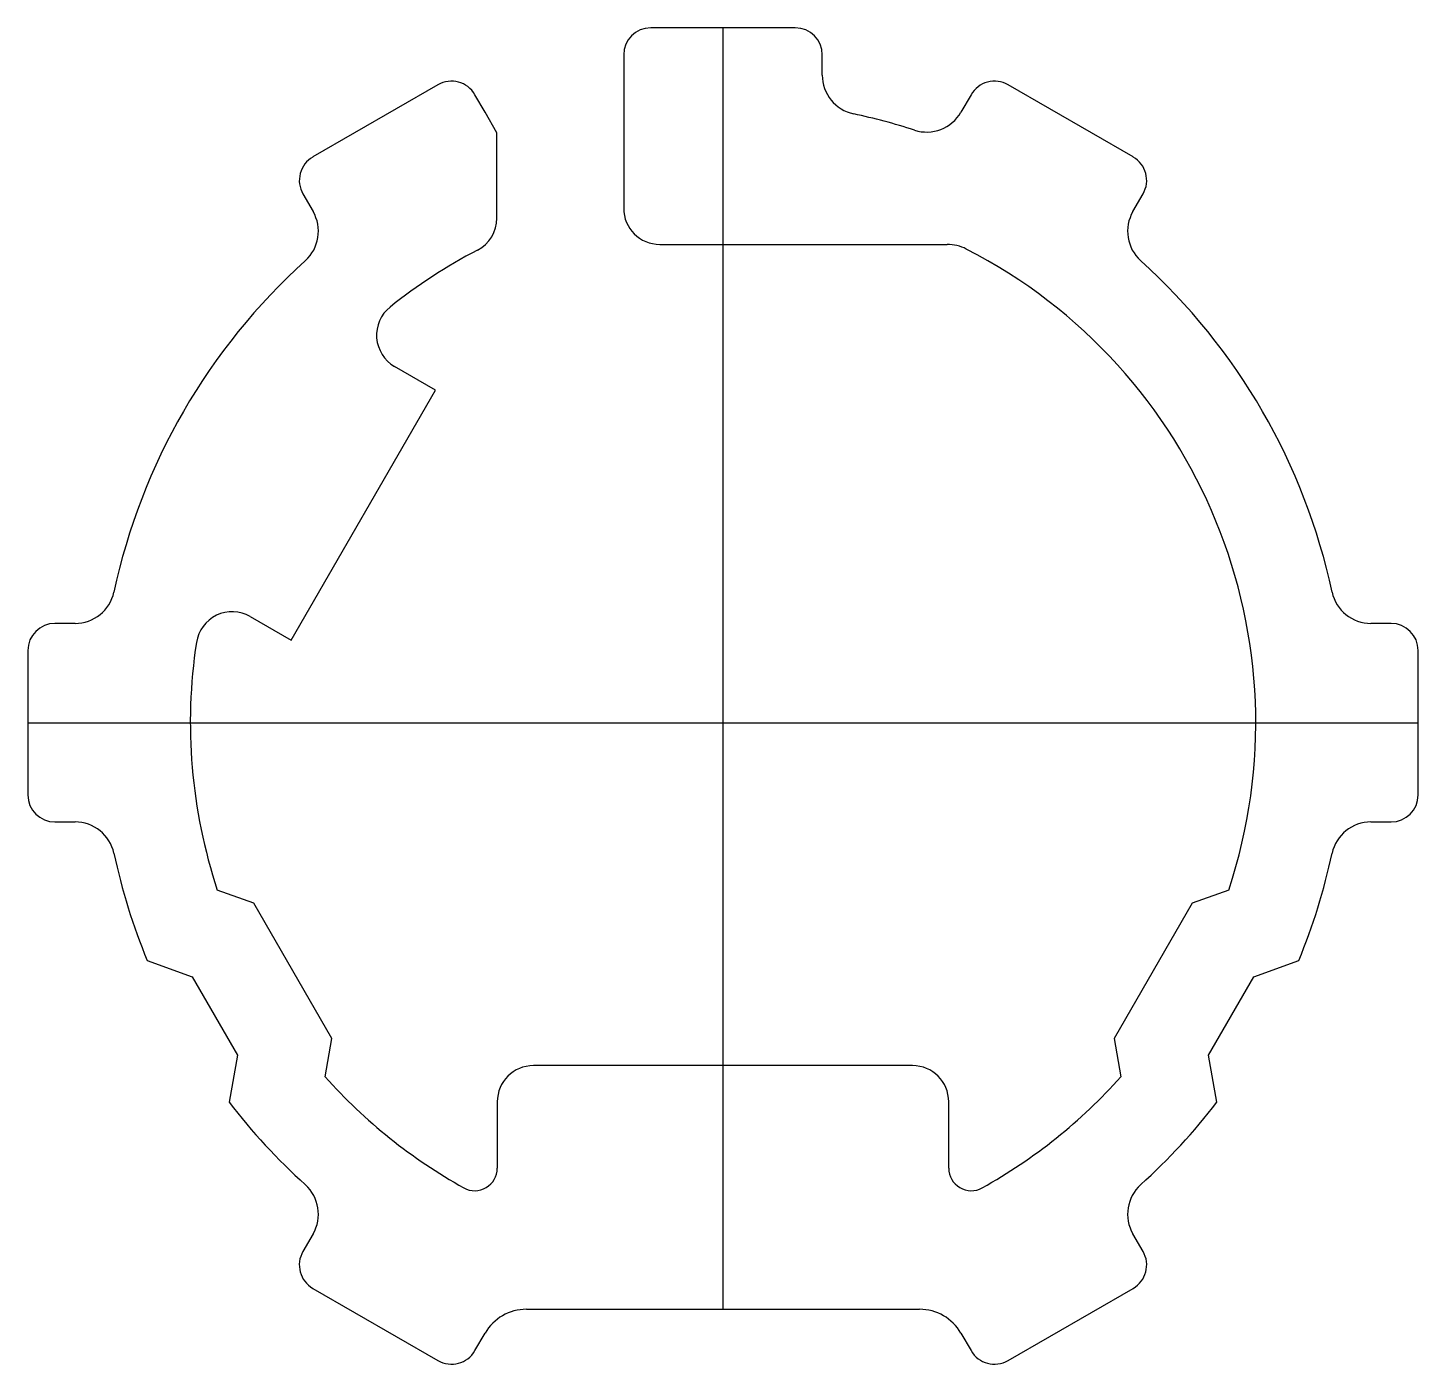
# Model space of a CAD drawing. Header units: millimetres. Extents: x -19.3 to 19.2, y 0.7 to 37.8.
import ezdxf

# ---------------------------------------------------------------- set-up
doc = ezdxf.new("R2010")
doc.units = ezdxf.units.MM
doc.layers.get('0').update_dxf_attribs({"linetype": 'CONTINUOUS'})

msp = doc.modelspace()

# ---------------------------------------------------------------- linework, layer by layer
for p, q in [((2, 37.75), (-2, 37.75)), ((0, 2.25), (0, 37.75)), ((-2.75, 37), (-2.75, 36.44)), ((2.75, 36.44), (2.75, 37)), ((-2.75, 36.44), (-2.75, 32.75)), ((-7.893, 36.171), (-11.357, 34.171)), ((-6.589, 35.412), (-6.868, 35.896)), ((6.868, 35.896), (6.589, 35.412)), ((11.357, 34.171), (7.893, 36.171)), ((-6.26, 34.842), (-6.589, 35.412)), ((-6.26, 32.477), (-6.26, 34.842)), ((-11.632, 33.146), (-11.352, 32.662)), ((11.352, 32.662), (11.632, 33.146)), ((-1.75, 31.75), (6.206, 31.75)), ((-7.959, 27.714), (-9.093, 28.368)), ((-11.959, 20.786), (-7.959, 27.714)), ((-17.94, 21.25), (-18.5, 21.25)), ((-13.093, 21.44), (-11.959, 20.786)), ((18.5, 21.25), (17.94, 21.25)), ((-19.25, 20.5), (-19.25, 16.5)), ((19.25, 16.5), (19.25, 20.5)), ((-19.25, 18.5), (19.25, 18.5)), ((-18.5, 15.75), (-17.94, 15.75)), ((17.94, 15.75), (18.5, 15.75)), ((-12.988, 13.496), (-14.003, 13.865)), ((14.003, 13.865), (12.988, 13.496)), ((-10.828, 9.754), (-12.988, 13.496)), ((12.988, 13.496), (10.828, 9.754)), ((-15.942, 11.91), (-14.698, 11.458)), ((14.698, 11.458), (15.942, 11.91)), ((-14.698, 11.458), (-13.448, 9.292)), ((13.448, 9.292), (14.698, 11.458)), ((-11.015, 8.691), (-10.828, 9.754)), ((10.828, 9.754), (11.015, 8.691)), ((-13.448, 9.292), (-13.678, 7.989)), ((13.678, 7.989), (13.448, 9.292)), ((5.25, 9), (-5.25, 9)), ((-6.25, 8), (-6.25, 6.159)), ((6.25, 6.159), (6.25, 8)), ((-11.352, 4.338), (-11.632, 3.854)), ((11.632, 3.854), (11.352, 4.338)), ((-11.357, 2.829), (-7.893, 0.829)), ((7.893, 0.829), (11.357, 2.829)), ((-5.442, 2.25), (5.442, 2.25)), ((-6.868, 1.104), (-6.589, 1.588)), ((6.589, 1.588), (6.868, 1.104))]:
    msp.add_line(p, q)
for centre, radius, start, end in [((-2, 37), 0.75, 90, 180), ((2, 37), 0.75, 0, 90), ((-7.518, 35.521), 0.75, 30, 120), ((3.849, 36.44), 1.099, 180, 257.8923), ((7.518, 35.521), 0.75, 60, 150), ((0, 18.5), 17.25, 72.1077, 77.8923), ((5.637, 35.961), 1.099, 252.1077, 330), ((-10.982, 33.521), 0.75, 120, 210), ((10.982, 33.521), 0.75, -30, 60), ((-1.75, 32.75), 1, 180, 270), ((-12.303, 32.113), 1.099, -47.8923, 30), ((-7.26, 32.477), 1, -62.5526, 0), ((12.303, 32.113), 1.099, 150, 227.8923), ((0, 18.5), 14.75, 117.4474, 128.6763), ((6.206, 30.59), 1.16, 62.8257, 90), ((0, 18.5), 14.75, -18.3148, 62.8257), ((0, 18.5), 17.25, 132.1077, 167.8923), ((0, 18.5), 17.25, 12.1077, 47.8923), ((-8.593, 29.234), 1, 128.6763, 240), ((-17.94, 22.349), 1.099, 270, 347.8925), ((17.94, 22.349), 1.099, 192.1077, 270), ((-13.593, 20.574), 1, 60, 171.3237), ((-18.5, 20.5), 0.75, 90, 180), ((18.5, 20.5), 0.75, 0, 90), ((0, 18.5), 14.75, 171.3237, 198.3148), ((-18.5, 16.5), 0.75, 180, 270), ((18.5, 16.5), 0.75, -90, 0), ((-17.94, 14.651), 1.099, 12.1077, 90), ((17.94, 14.651), 1.099, 90, 167.8923), ((0, 18.5), 17.25, 192.1077, 202.4586), ((0, 18.5), 17.25, 337.5414, 347.8923), ((-5.25, 8), 1, 90, 180), ((5.25, 8), 1, 0, 90), ((0, 18.5), 14.75, 221.6852, 240.8836), ((0, 18.5), 14.75, 299.1164, 318.3148), ((0, 18.5), 17.25, 217.5414, 227.8917), ((0, 18.5), 17.25, 312.1077, 322.4586), ((-6.874, 6.159), 0.624, -119.1164, 0), ((6.874, 6.159), 0.624, 180, 299.1164), ((-12.303, 4.887), 1.099, -30, 47.9019), ((12.303, 4.887), 1.099, 132.1077, 210), ((-10.982, 3.479), 0.75, 150, 240), ((10.982, 3.479), 0.75, -60, 30), ((-5.442, 0.926), 1.324, 90, 150), ((5.442, 0.926), 1.324, 30, 90), ((-7.518, 1.479), 0.75, 240, 330), ((7.518, 1.479), 0.75, 210, 300)]:
    msp.add_arc(centre, radius, start, end)

doc.saveas('drawing.dxf')
